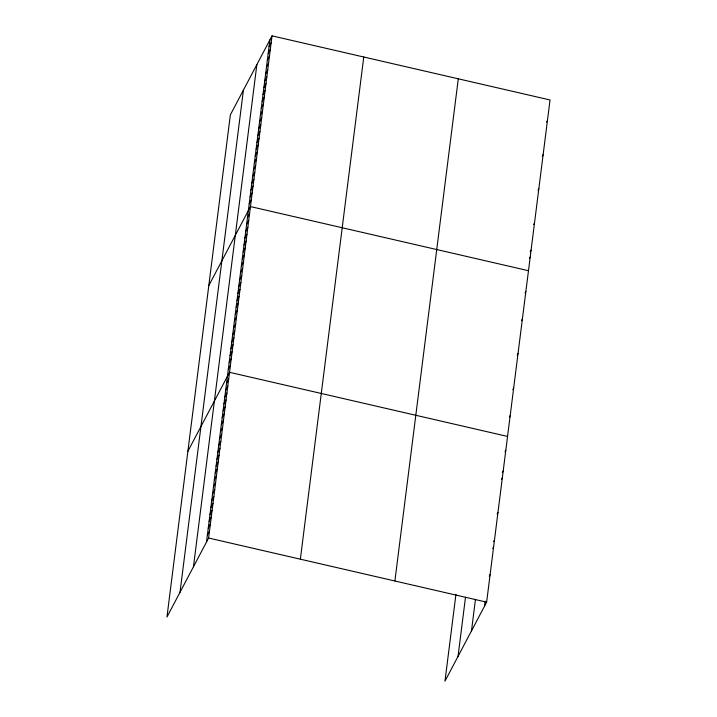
<?xml version="1.0" encoding="UTF-8"?>
<svg xmlns="http://www.w3.org/2000/svg" width="717" height="717" viewBox="0 0 717 717"><rect width="100%" height="100%" fill="white"/><g stroke="black" fill="none" stroke-linecap="round" stroke-linejoin="round"><path stroke-width="1.08" d="M180.012 592.269L243.422 90.1M193.456 566.771L256.865 64.593M206.505 542.016L269.915 39.838M272.021 35.85L230.363 114.845L166.962 617.023L208.611 538.028L272.021 35.85L550.038 99.977L486.637 602.155L444.979 681.15L455.94 594.348M300.36 559.188L363.761 57.01M394.888 580.994L458.288 78.816M458.029 656.396L465.503 597.216M471.481 630.897L475.461 599.331M484.531 606.143L485.149 601.213M269.054 46.668L271.151 42.679M268.194 53.497L270.291 49.509M267.324 60.327L269.431 56.338M266.464 67.156L268.57 63.168M265.604 73.985L267.71 69.997M264.743 80.815L266.841 76.827M263.874 87.644L265.98 83.656M263.014 94.474L265.12 90.485M262.153 101.303L264.259 97.315M261.293 108.133L263.399 104.144M260.432 114.962L262.53 110.974M259.563 121.791L261.669 117.803M258.703 128.621L260.809 124.633M257.842 135.45L259.948 131.462M256.982 142.28L259.079 138.291M256.121 149.109L258.219 145.121M255.252 155.939L257.358 151.95M254.392 162.768L256.498 158.78M253.531 169.606L255.637 165.609M252.671 176.436L254.768 172.439M251.801 183.265L253.908 179.268M250.941 190.095L253.047 186.097M250.081 196.924L252.187 192.927M249.22 203.753L251.326 199.756M208.808 285.59L250.457 206.586L528.483 270.712M247.482 217.484L249.588 213.496M246.612 224.385L248.718 220.397M245.743 231.295L247.84 227.307M244.864 238.196L246.971 234.208M243.995 245.106L246.101 241.118M243.126 252.008L245.232 248.019M242.256 258.918L244.354 254.92M241.378 265.819L243.484 261.83M240.509 272.72L242.615 268.732M239.639 279.63L241.746 275.642M238.77 286.531L240.867 282.543M237.892 293.441L239.998 289.453M237.022 300.342L239.128 296.354M236.153 307.252L238.25 303.255M235.275 314.154L237.381 310.165M234.405 321.055L236.511 317.066M233.536 327.965L235.642 323.976M232.667 334.866L234.764 330.878M231.788 341.776L233.894 337.779M230.919 348.677L233.025 344.689M230.049 355.578L232.156 351.59M229.18 362.488L231.277 358.5M228.302 369.389L230.408 365.401M187.881 451.307L229.539 372.311L507.555 436.438M226.563 383.201L228.66 379.212M225.685 390.111L227.791 386.113M224.815 397.012L226.922 393.024M223.946 403.913L226.052 399.925M223.077 410.823L225.174 406.835M222.198 417.724L224.304 413.736M221.329 424.634L223.435 420.646M220.46 431.535L222.566 427.547M219.59 438.445L221.687 434.448M218.712 445.347L220.818 441.358M217.843 452.248L219.949 448.259M216.973 459.158L219.07 455.17M216.095 466.059L218.201 462.071M215.225 472.969L217.332 468.981M214.356 479.87L216.462 475.882M213.487 486.78L215.584 482.783M212.608 493.681L214.715 489.693M211.739 500.583L213.845 496.594M210.87 507.493L212.967 503.504M209.991 514.394L212.098 510.405M209.122 521.304L211.228 517.307M208.253 528.205L210.359 524.217M207.383 535.106L209.481 531.118M546.614 122.06L547.456 120.465M542.303 156.207L543.136 154.612M537.992 190.355L538.826 188.759M533.672 224.502L534.515 222.906M530.23 251.819L531.064 250.224M529.361 258.649L530.204 257.053M525.023 293.029L525.866 291.434M521.537 320.642L522.379 319.047M517.181 355.175L518.024 353.571M512.816 389.698L513.659 388.103M509.33 417.312L510.172 415.717M504.974 451.835L505.817 450.24M502.357 472.557L503.2 470.961M501.488 479.458L502.33 477.863M497.123 513.981L497.965 512.386M493.637 541.604L494.479 540.009M492.767 548.505L493.61 546.91M489.281 576.127L490.123 574.532M208.611 538.028L486.637 602.155"/></g></svg>
